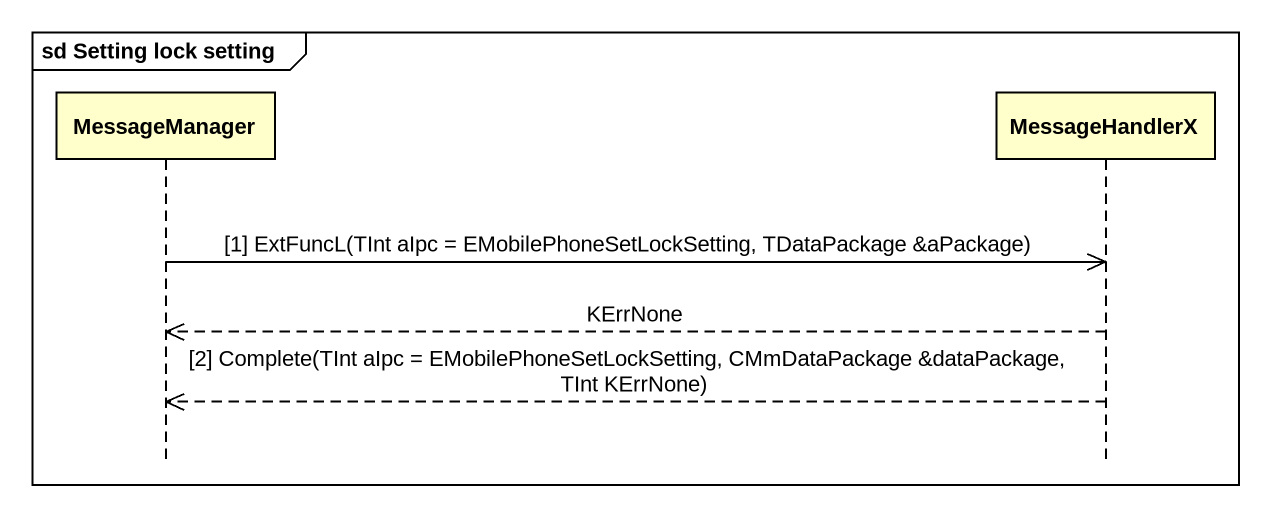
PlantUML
@startuml
mainframe sd Setting lock setting
hide footbox
participant MessageManager
participant MessageHandlerX

MessageManager ->> MessageHandlerX : [1] ExtFuncL(TInt aIpc = EMobilePhoneSetLockSetting, TDataPackage &aPackage)
MessageHandlerX -->> MessageManager : KErrNone
MessageHandlerX -->> MessageManager : [2] Complete(TInt aIpc = EMobilePhoneSetLockSetting, CMmDataPackage &dataPackage, TInt KErrNone)
@enduml
